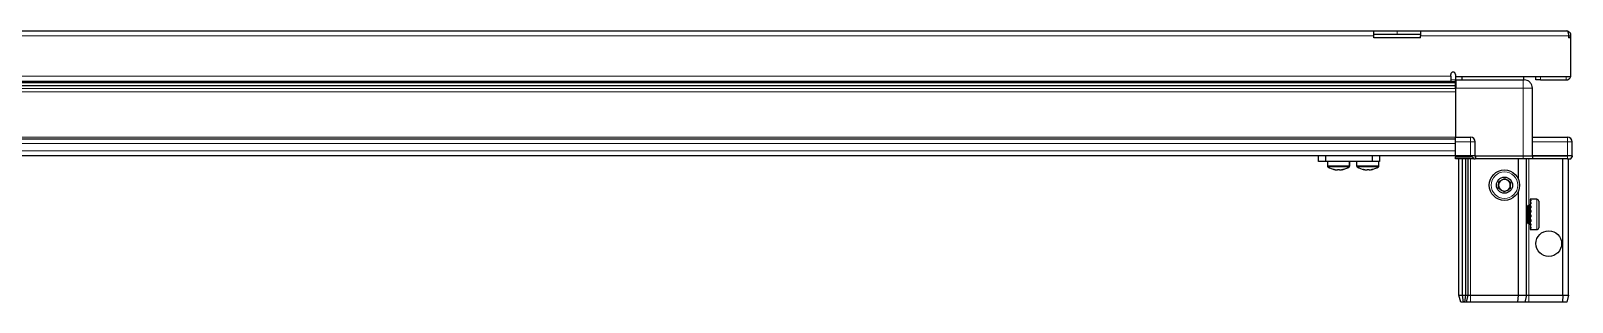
# Model space of a CAD drawing. Header units: millimetres. Extents: x 1214 to 5587, y -75 to 1843.
# Drawn here: x 2110 to 2770, y 822 to 938 of the extents above; entities that cross this region are included whole.
import ezdxf

# ---------------------------------------------------------------- set-up
doc = ezdxf.new("R2010")
doc.units = ezdxf.units.MM

msp = doc.modelspace()

# ---------------------------------------------------------------- linework, layer by layer
at = {"color": 7, "linetype": 'Continuous', "lineweight": 25}
for p, q in [((1454.87, 937.94), (2684.87, 937.94)), ((2684.87, 935.84), (2684.87, 937.94)), ((2684.87, 937.94), (2694.87, 937.94)), ((2694.87, 937.94), (2704.87, 937.94)), ((2704.87, 937.94), (2767.77, 937.94)), ((2704.87, 937.94), (2704.87, 935.84)), ((2694.87, 936.44), (2684.87, 936.44)), ((2684.87, 934.94), (2684.87, 935.84)), ((2704.87, 934.94), (2684.87, 934.94)), ((2704.87, 936.44), (2694.87, 936.44)), ((2704.87, 934.94), (2704.87, 935.84)), ((2768.37, 935.84), (2768.37, 934.94)), ((2768.37, 935.84), (2769.37, 935.84)), ((2769.37, 934.94), (2768.37, 934.94)), ((2769.37, 934.94), (2769.37, 935.84)), ((2769.37, 918.44), (2769.37, 934.94)), ((2717.87, 918.54), (2717.87, 919.29)), ((2717.87, 918.54), (2717.87, 916.44)), ((2719.87, 919.29), (2719.87, 918.44)), ((2719.87, 918.44), (2769.37, 918.44)), ((2719.87, 918.44), (2719.87, 916.94)), ((2722.62, 918.44), (2722.62, 916.94)), ((2749.12, 916.94), (2749.12, 918.44)), ((2754.37, 916.94), (2754.37, 918.44)), ((2719.87, 914.49), (1419.87, 914.49)), ((2719.87, 914.46), (1419.87, 914.46)), ((1446, 916.29), (2693.75, 916.29)), ((2082.37, 916.44), (2717.87, 916.44)), ((2688.37, 916.44), (2688.37, 916.29)), ((2688.49, 916.44), (2688.49, 916.29)), ((2688.67, 916.44), (2688.67, 916.29)), ((2689.18, 916.44), (2689.18, 916.29)), ((2689.57, 916.44), (2689.57, 916.29)), ((2690.42, 916.44), (2690.42, 916.29)), ((2690.99, 916.44), (2690.99, 916.29)), ((2692.1, 916.44), (2692.1, 916.29)), ((2692.79, 916.44), (2692.79, 916.29)), ((2693.75, 916.29), (2694.05, 916.29)), ((2694.05, 916.44), (2694.05, 916.29)), ((2694.05, 916.29), (2694.06, 916.29)), ((2694.06, 916.29), (2694.79, 916.29)), ((2694.32, 916.44), (2694.32, 916.29)), ((2694.79, 916.44), (2694.79, 916.29)), ((2694.79, 916.29), (2696.09, 916.29)), ((2696, 916.29), (2719.87, 916.29)), ((2696.09, 916.44), (2696.09, 916.29)), ((2696.18, 916.44), (2696.18, 916.29)), ((2696.8, 916.44), (2696.8, 916.29)), ((2698, 916.44), (2698, 916.29)), ((2698.63, 916.44), (2698.63, 916.29)), ((2699.61, 916.44), (2699.61, 916.29)), ((2700.08, 916.44), (2700.08, 916.29)), ((2700.75, 916.44), (2700.75, 916.29)), ((2701.03, 916.44), (2701.03, 916.29)), ((2701.32, 916.44), (2701.32, 916.29)), ((2701.37, 916.29), (2701.37, 916.44)), ((2701.37, 916.44), (2701.37, 916.29)), ((2719.87, 916.94), (2748.87, 916.94)), ((2719.87, 913.44), (2719.87, 892.44)), ((2720.02, 916.94), (2720.02, 913.44)), ((2752.87, 884.44), (2752.87, 913.44)), ((2756.37, 916.94), (2754.37, 916.94)), ((2756.37, 916.94), (2767.27, 916.94)), ((2079.87, 891.79), (2719.87, 891.79)), ((2719.87, 892.44), (2726.37, 892.44)), ((2719.87, 890.44), (2719.87, 892.44)), ((2752.87, 892.44), (2767.87, 892.44)), ((2719.87, 884.44), (2719.87, 890.44)), ((2728.37, 884.44), (2728.37, 890.44)), ((2769.87, 884.44), (2769.87, 890.44)), ((2079.87, 884.59), (2719.87, 884.59)), ((2661.22, 882.09), (2661.22, 884.59)), ((2664.22, 882.09), (2661.22, 882.09)), ((2664.22, 884.59), (2664.22, 882.09)), ((2684.42, 882.09), (2664.22, 882.09)), ((2665.07, 882.09), (2665.07, 880.18)), ((2674.57, 880.18), (2674.57, 882.09)), ((2674.62, 880.18), (2674.62, 882.09)), ((2677.57, 882.09), (2677.57, 880.18)), ((2684.42, 882.09), (2684.42, 884.59)), ((2687.42, 882.09), (2684.42, 882.09)), ((2687.07, 880.18), (2687.07, 882.09)), ((2687.42, 884.59), (2687.42, 882.09)), ((2719.87, 884.44), (2726.37, 884.44)), ((2719.87, 884.44), (2719.87, 884.1)), ((2719.87, 884.44), (2719.87, 884.44)), ((2726.37, 884.44), (2719.87, 884.44)), ((2719.87, 883.24), (2719.87, 884.1)), ((2719.87, 884.1), (2719.87, 884.1)), ((2719.87, 884.1), (2726.37, 884.1)), ((2727.7, 883.24), (2719.87, 883.24)), ((2721.37, 824.94), (2721.37, 883.24)), ((2722.87, 824.94), (2722.87, 883.24)), ((2724.37, 824.94), (2724.37, 883.24)), ((2725.37, 824.94), (2725.37, 883.24)), ((2728.37, 884.44), (2726.37, 884.44)), ((2727.7, 883.24), (2728.37, 883.24)), ((2728.37, 884.44), (2728.37, 883.24)), ((2728.37, 884.44), (2728.57, 884.44)), ((2728.57, 883.24), (2728.37, 883.24)), ((2728.57, 884.44), (2748.87, 884.44)), ((2748.87, 883.24), (2728.57, 883.24)), ((2746.87, 874.44), (2746.87, 883.24)), ((2748.87, 884.44), (2752.87, 884.44)), ((2752.87, 883.24), (2748.87, 883.24)), ((2750.37, 824.94), (2750.37, 883.24)), ((2752.87, 884.44), (2752.87, 883.24)), ((2752.87, 884.44), (2753.07, 884.44)), ((2753.07, 883.24), (2752.87, 883.24)), ((2753.07, 884.44), (2767.87, 884.44)), ((2767.87, 884.44), (2753.07, 884.44)), ((2767.87, 883.24), (2753.07, 883.24)), ((2765.87, 824.94), (2765.87, 883.24)), ((2769.87, 884.44), (2767.87, 884.44)), ((2767.87, 883.24), (2769.37, 883.24)), ((2768.37, 824.94), (2768.37, 883.24)), ((2769.37, 883.24), (2769.87, 884.1)), ((2769.87, 884.44), (2769.87, 884.1)), ((2746.87, 824.94), (2746.87, 869.44)), ((2754.77, 865.94), (2751.87, 865.94)), ((2751.87, 865.94), (2751.87, 865.93)), ((2752.37, 865.93), (2751.87, 865.93)), ((2751.87, 865.93), (2751.87, 865.85)), ((2751.87, 865.85), (2751.87, 865.5)), ((2752.37, 865.85), (2751.87, 865.85)), ((2752.37, 865.5), (2751.87, 865.5)), ((2751.87, 865.5), (2751.87, 865.2)), ((2751.87, 865.2), (2751.87, 864.48)), ((2752.37, 865.2), (2751.87, 865.2)), ((2752.37, 865.85), (2752.37, 865.93)), ((2752.37, 865.2), (2752.37, 865.5)), ((2755.57, 865.14), (2755.57, 863.65)), ((2750.41, 863.44), (2750.37, 863.44)), ((2750.89, 862.75), (2750.41, 863.44)), ((2750.41, 863.44), (2750.41, 862.39)), ((2750.41, 862.39), (2750.41, 855.44)), ((2751.37, 863.44), (2750.89, 862.75)), ((2750.89, 862.75), (2750.89, 861.88)), ((2750.89, 861.88), (2750.89, 856.13)), ((2751.37, 863.44), (2751.37, 862.39)), ((2751.37, 862.39), (2751.37, 855.44)), ((2751.87, 863.84), (2751.77, 863.84)), ((2751.77, 863.84), (2751.77, 855.04)), ((2752.37, 864.48), (2751.87, 864.48)), ((2751.87, 864.48), (2751.87, 863.99)), ((2751.87, 863.99), (2751.87, 862.97)), ((2752.37, 863.99), (2751.87, 863.99)), ((2752.37, 862.97), (2751.87, 862.97)), ((2751.87, 862.97), (2751.87, 862.33)), ((2751.87, 862.33), (2751.87, 861.11)), ((2752.37, 862.33), (2751.87, 862.33)), ((2752.37, 861.11), (2751.87, 861.11)), ((2751.87, 861.11), (2751.87, 860.57)), ((2752.37, 860.57), (2751.87, 860.57)), ((2751.87, 860.39), (2751.87, 859.09)), ((2752.37, 860.39), (2751.87, 860.39)), ((2752.37, 859.09), (2751.87, 859.09)), ((2752.37, 858.7), (2751.87, 858.7)), ((2751.87, 858.7), (2751.87, 858.35)), ((2752.37, 858.35), (2751.87, 858.35)), ((2751.87, 858.35), (2751.87, 857.1)), ((2752.37, 863.99), (2752.37, 864.48)), ((2752.37, 862.33), (2752.37, 862.97)), ((2752.37, 860.39), (2752.37, 861.11)), ((2752.37, 858.35), (2752.37, 859.09)), ((2755.57, 863.65), (2755.57, 853.74)), ((2750.37, 855.44), (2750.41, 855.44)), ((2750.41, 855.44), (2750.89, 856.13)), ((2750.89, 856.13), (2751.37, 855.44)), ((2751.77, 855.04), (2751.87, 855.04)), ((2752.37, 857.1), (2751.87, 857.1)), ((2751.87, 857.1), (2751.87, 856.43)), ((2751.87, 856.43), (2751.87, 855.34)), ((2752.37, 856.43), (2751.87, 856.43)), ((2752.37, 855.34), (2751.87, 855.34)), ((2751.87, 855.34), (2751.87, 854.79)), ((2751.87, 854.79), (2751.87, 853.98)), ((2752.37, 854.79), (2751.87, 854.79)), ((2752.37, 853.98), (2751.87, 853.98)), ((2751.87, 853.98), (2751.87, 853.62)), ((2751.87, 853.62), (2751.87, 853.16)), ((2752.37, 853.62), (2751.87, 853.62)), ((2752.37, 853.16), (2751.87, 853.16)), ((2751.87, 853.16), (2751.87, 853.01)), ((2751.87, 853.01), (2751.87, 852.94)), ((2752.37, 853.01), (2751.87, 853.01)), ((2751.87, 852.94), (2754.77, 852.94)), ((2752.37, 856.43), (2752.37, 857.1)), ((2752.37, 854.79), (2752.37, 855.34)), ((2752.37, 853.62), (2752.37, 853.98)), ((2752.37, 853.01), (2752.37, 853.16)), ((2721.37, 824.94), (2722.87, 824.94)), ((2722.18, 821.94), (2721.37, 824.94)), ((2723.33, 821.94), (2722.18, 821.94)), ((2722.87, 824.94), (2724.37, 824.94)), ((2723.33, 821.94), (2722.87, 824.94)), ((2723.83, 821.94), (2723.33, 821.94)), ((2723.83, 821.94), (2724.37, 824.94)), ((2724.57, 821.94), (2723.83, 821.94)), ((2724.37, 824.94), (2725.37, 824.94)), ((2724.57, 821.94), (2725.37, 824.94)), ((2726.37, 821.94), (2724.57, 821.94)), ((2725.37, 824.94), (2726.37, 824.94)), ((2726.37, 824.94), (2746.87, 824.94)), ((2746.54, 821.94), (2726.37, 821.94)), ((2746.54, 821.94), (2746.87, 824.94)), ((2749.57, 821.94), (2746.54, 821.94)), ((2746.87, 824.94), (2750.37, 824.94)), ((2750.37, 824.94), (2749.57, 821.94)), ((2751.37, 821.94), (2749.57, 821.94)), ((2750.37, 824.94), (2751.37, 824.94)), ((2751.37, 824.94), (2765.87, 824.94)), ((2765.72, 821.94), (2751.37, 821.94)), ((2765.87, 824.94), (2765.72, 821.94)), ((2767.57, 821.94), (2765.72, 821.94)), ((2765.87, 824.94), (2768.37, 824.94)), ((2768.37, 824.94), (2767.57, 821.94))]:
    msp.add_line(p, q, dxfattribs=at)
at = {"color": 8, "linetype": 'Continuous', "lineweight": 18}
for p, q in [((2694.87, 937.94), (2694.87, 936.44)), ((2684.87, 935.84), (1454.87, 935.84)), ((2768.37, 935.84), (2704.87, 935.84)), ((2082.37, 918.54), (2717.87, 918.54)), ((2756.37, 918.44), (2756.37, 916.94)), ((2767.27, 918.44), (2767.27, 916.94)), ((2719.87, 915.7), (1419.87, 915.7)), ((1419.87, 913.25), (2719.87, 913.25)), ((2719.87, 911.84), (1419.87, 911.84)), ((2717.87, 916.94), (2719.87, 916.94)), ((2748.87, 913.44), (2719.87, 913.44)), ((2748.87, 884.44), (2748.87, 913.44)), ((2079.87, 892.44), (2719.87, 892.44)), ((2726.37, 890.44), (2726.37, 892.44)), ((2767.87, 892.44), (2767.87, 890.44)), ((2079.87, 889.79), (2719.87, 889.79)), ((2079.87, 886.59), (2719.87, 886.59)), ((2726.37, 890.44), (2719.87, 890.44)), ((2726.37, 884.44), (2726.37, 890.44)), ((2728.37, 890.44), (2726.37, 890.44)), ((2767.87, 890.44), (2752.87, 890.44)), ((2767.87, 884.44), (2767.87, 890.44)), ((2769.87, 890.44), (2767.87, 890.44)), ((2667.28, 880.18), (2665.07, 880.18)), ((2667.39, 879.81), (2665.27, 879.81)), ((2674.57, 880.18), (2667.28, 880.18)), ((2674.38, 879.81), (2667.39, 879.81)), ((2674.43, 879.81), (2674.38, 879.81)), ((2674.62, 880.18), (2674.57, 880.18)), ((2685.08, 880.18), (2677.57, 880.18)), ((2684.97, 879.81), (2677.77, 879.81)), ((2686.88, 879.81), (2684.97, 879.81)), ((2687.07, 880.18), (2685.08, 880.18)), ((2719.87, 884.44), (2719.87, 884.1)), ((2726.37, 884.44), (2726.37, 884.1)), ((2726.37, 824.94), (2726.37, 883.24)), ((2728.57, 884.44), (2728.57, 883.24)), ((2748.87, 884.44), (2748.87, 883.24)), ((2751.37, 863.44), (2751.37, 883.24)), ((2753.07, 884.44), (2753.07, 883.24)), ((2767.87, 884.44), (2767.87, 883.24)), ((2754.77, 865.94), (2754.77, 864.24)), ((2754.77, 864.24), (2754.77, 852.94)), ((2751.37, 824.94), (2751.37, 855.44)), ((2726.37, 821.94), (2726.37, 824.94)), ((2751.37, 824.94), (2751.37, 821.94))]:
    msp.add_line(p, q, dxfattribs=at)
at = {"color": 7, "linetype": 'Continuous', "lineweight": 25}
for centre, radius in [((2740.87, 871.94), 6.5), ((2740.87, 871.94), 3.46), ((2759.87, 846.94), 5.5)]:
    msp.add_circle(centre, radius, dxfattribs=at)
at = {"color": 8, "linetype": 'Continuous', "lineweight": 18}
msp.add_circle((2740.87, 871.94), 5.7, dxfattribs=at)
at = {"color": 7, "linetype": 'Continuous', "lineweight": 25}
for centre, radius, start, end in [((2718.87, 919.29), 1, 0, 180), ((2767.27, 919.04), 2.1, 270, 343.39845), ((2726.37, 890.44), 2, 0, 90), ((2767.87, 890.44), 2, 0, 90), ((2665.52, 880.18), 0.45, 180, 235.28209), ((2669.82, 886.39), 8, 235.28209, 259.05401), ((2669.82, 886.39), 8, 280.84597, 304.71791), ((2669.87, 886.39), 8, 280.92113, 304.71791), ((2674.12, 880.18), 0.45, 304.71791, 0), ((2674.17, 880.18), 0.45, 304.71791, 0), ((2678.02, 880.18), 0.45, 180, 235.28209), ((2682.32, 886.39), 8, 235.28209, 258.92302), ((2682.32, 886.39), 8, 280.93918, 304.71791), ((2686.62, 880.18), 0.45, 304.71791, 0), ((2740.87, 871.94), 2.5, 178.29497, 238.29497), ((2740.87, 871.94), 2.5, 118.29497, 178.29497), ((2740.87, 871.94), 2.5, 58.29497, 118.29497), ((2740.87, 871.94), 2.5, 298.29497, 358.29497), ((2740.87, 871.94), 2.5, 358.29497, 58.29497), ((2740.87, 871.94), 2.5, 238.29497, 298.29497), ((2754.77, 865.14), 0.8, 0, 90), ((2751.37, 863.84), 0.4, 270, 360), ((2751.37, 855.04), 0.4, 0, 90), ((2754.77, 853.74), 0.8, 270, 360)]:
    msp.add_arc(centre, radius, start, end, dxfattribs=at)
msp.add_ellipse((2726.37, 880.64), major_axis=(0, 3.46), ratio=0.57735, start_param=5.560451, end_param=6.283185, dxfattribs=at)
for points, knots in [([(2769.37, 935.84), (2769.35, 936.09), (2769.3, 936.58), (2768.9, 937.22), (2768.35, 937.7), (2767.88, 937.84), (2767.65, 937.9)], [0, 0, 0, 0, 0.260161, 0.506776, 0.753388, 1, 1, 1, 1]), ([(2767.77, 937.94), (2767.82, 937.91), (2767.91, 937.86), (2768.04, 937.46), (2768.17, 936.91), (2768.28, 936.33), (2768.35, 935.96), (2768.37, 935.84)], [0, 0, 0, 0, 0.230255, 0.448522, 0.666786, 0.88505, 1, 1, 1, 1]), ([(2719.87, 913.44), (2719.87, 913.83), (2719.87, 914.62), (2719.87, 915.67), (2719.87, 916.46), (2719.87, 916.88), (2719.87, 916.92), (2719.87, 916.94)], [0, 0, 0, 0, 0.2146939, 0.4293877, 0.6440816, 0.8587754, 1, 1, 1, 1]), ([(2748.87, 916.94), (2748.94, 916.94), (2749.07, 916.94), (2749.24, 916.94), (2749.35, 916.94), (2749.37, 916.94), (2749.37, 916.94)], [0, 0, 0, 0, 0.249394, 0.500333, 0.750167, 1, 1, 1, 1]), ([(2752.87, 913.44), (2752.83, 913.88), (2752.76, 914.55), (2752.32, 915.37), (2751.87, 915.93), (2751.31, 916.38), (2750.49, 916.82), (2749.81, 916.89), (2749.37, 916.94)], [0, 0, 0, 0, 0.239457, 0.368361, 0.5, 0.631639, 0.760543, 1, 1, 1, 1]), ([(2668.31, 878.53), (2668.3, 878.53), (2668.26, 878.54), (2668.06, 878.6), (2667.89, 878.67), (2667.84, 878.7), (2667.82, 878.71), (2667.83, 878.71), (2667.83, 878.71), (2667.85, 878.71), (2667.9, 878.7), (2668.13, 878.65), (2668.45, 878.58), (2668.84, 878.53), (2669.12, 878.52), (2669.38, 878.56), (2669.52, 878.63), (2669.64, 878.69), (2669.69, 878.71), (2669.72, 878.71), (2669.74, 878.71), (2669.76, 878.71), (2669.81, 878.7), (2669.93, 878.65), (2670.08, 878.58), (2670.34, 878.53), (2670.69, 878.53), (2671.06, 878.57), (2671.4, 878.64), (2671.62, 878.69), (2671.7, 878.71), (2671.72, 878.71), (2671.73, 878.71), (2671.74, 878.71), (2671.72, 878.69), (2671.56, 878.61), (2671.32, 878.53), (2671.33, 878.53), (2671.33, 878.53)], [0, 0, 0, 0, 0.024519, 0.105974, 0.133842, 0.147819, 0.153553, 0.156403, 0.15928, 0.16178, 0.166477, 0.181648, 0.254111, 0.300998, 0.335579, 0.379192, 0.462021, 0.482676, 0.486455, 0.490271, 0.492817, 0.495357, 0.499784, 0.513427, 0.576955, 0.640973, 0.679017, 0.731371, 0.789083, 0.818039, 0.821666, 0.824546, 0.82745, 0.830805, 0.837158, 0.863854, 0.969866, 1, 1, 1, 1]), ([(2680.79, 878.54), (2680.81, 878.53), (2680.85, 878.52), (2680.8, 878.55), (2680.68, 878.59), (2680.57, 878.64), (2680.52, 878.67), (2680.49, 878.69), (2680.48, 878.7), (2680.48, 878.71), (2680.48, 878.71), (2680.49, 878.71), (2680.49, 878.71)], [0, 0, 0, 0, 0.117513, 0.319182, 0.655587, 0.780657, 0.858887, 0.909792, 0.960055, 0.979586, 0.994792, 1, 1, 1, 1]), ([(2680.49, 878.71), (2680.5, 878.71), (2680.51, 878.71), (2680.55, 878.7), (2680.71, 878.67), (2680.99, 878.6), (2681.35, 878.55), (2681.68, 878.52), (2682.01, 878.54), (2682.21, 878.6), (2682.38, 878.67), (2682.45, 878.7), (2682.5, 878.71), (2682.52, 878.71), (2682.55, 878.71), (2682.57, 878.71), (2682.61, 878.7), (2682.72, 878.65), (2682.83, 878.58), (2683.03, 878.53), (2683.27, 878.52), (2683.66, 878.56), (2684.02, 878.63), (2684.28, 878.69), (2684.34, 878.71), (2684.36, 878.71), (2684.37, 878.71), (2684.38, 878.71), (2684.37, 878.7), (2684.27, 878.65), (2684.05, 878.58), (2683.83, 878.53), (2683.83, 878.53), (2683.83, 878.53)], [0, 0, 0, 0, 0.003351, 0.008063, 0.021119, 0.079476, 0.149012, 0.192992, 0.237333, 0.333888, 0.366922, 0.38349, 0.390287, 0.393665, 0.397075, 0.40004, 0.405607, 0.423591, 0.509487, 0.565066, 0.606058, 0.657756, 0.755941, 0.780424, 0.784904, 0.789427, 0.792445, 0.795456, 0.800704, 0.816876, 0.89218, 0.968066, 1, 1, 1, 1]), ([(2738.33, 870.57), (2738.35, 871.08), (2738.38, 872.05), (2738.4, 873.01), (2738.42, 873.45)], [0, 0, 0, 0, 0.5346859, 1, 1, 1, 1]), ([(2738.42, 873.45), (2738.87, 873.7), (2739.72, 874.16), (2740.57, 874.61), (2740.96, 874.82)], [0, 0, 0, 0, 0.534686, 1, 1, 1, 1]), ([(2740.96, 874.82), (2741.07, 874.76), (2741.58, 874.44), (2742.42, 873.92), (2743.12, 873.49), (2743.42, 873.3)], [0, 0, 0, 0, 0.133125, 0.637099, 1, 1, 1, 1]), ([(2743.42, 873.3), (2743.4, 872.79), (2743.37, 871.82), (2743.34, 870.87), (2743.33, 870.42)], [0, 0, 0, 0, 0.534686, 1, 1, 1, 1]), ([(2740.79, 869.05), (2740.49, 869.23), (2739.79, 869.66), (2738.95, 870.19), (2738.44, 870.5), (2738.33, 870.57)], [0, 0, 0, 0, 0.362901, 0.866875, 1, 1, 1, 1]), ([(2743.33, 870.42), (2742.88, 870.17), (2742.03, 869.72), (2741.18, 869.26), (2740.79, 869.05)], [0, 0, 0, 0, 0.5346859, 1, 1, 1, 1])]:
    msp.add_open_spline(points, degree=3, knots=knots, dxfattribs=at)
at = {"color": 8, "linetype": 'Continuous', "lineweight": 18}
msp.add_open_spline([(2748.87, 913.44), (2748.87, 913.88), (2748.87, 914.55), (2748.87, 915.37), (2748.87, 915.93), (2748.87, 916.38), (2748.87, 916.82), (2748.87, 916.89), (2748.87, 916.94)], degree=3, knots=[0, 0, 0, 0, 0.239457, 0.368361, 0.5, 0.631639, 0.760543, 1, 1, 1, 1], dxfattribs=at)
msp.add_open_spline([(2752.87, 913.44), (2752.81, 913.44), (2752.69, 913.44), (2751.77, 913.44), (2750.45, 913.44), (2749.4, 913.44), (2748.87, 913.44)], degree=3, dxfattribs=at)

doc.saveas('drawing.dxf')
